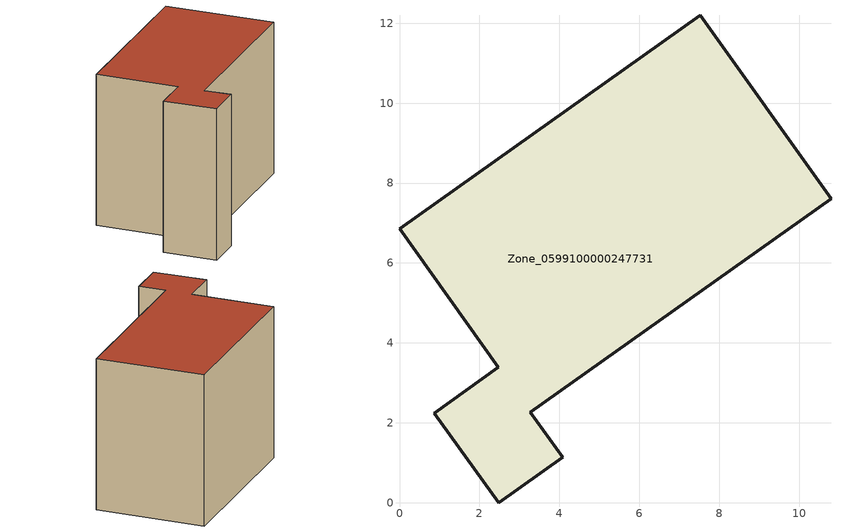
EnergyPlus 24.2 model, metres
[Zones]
Zone_0599100000247731
 floor ground (C_G): 7.53,12.2 10.8,7.61 3.27,2.27 4.08,1.14 2.49,0 0.87,2.24 2.47,3.39 0,6.86 z0
 wall outside (C_F): 10.8,7.61 7.53,12.2 0,6.86 2.47,3.39 0.87,2.24 2.49,0 4.08,1.14 3.27,2.27 10.8,7.61 z0:7.95
 roof outside (C_R): 2.49,0 4.08,1.14 3.27,2.27 10.8,7.61 7.53,12.2 0,6.86 2.47,3.39 0.87,2.24 z7.95
[BUILDING]
Pand.0599100000247731: North Axis=0; Terrain=City; Loads Convergence Tolerance Value=0.04; Temperature Convergence Tolerance Value=0.4; Solar Distribution=FullExterior; Maximum Number of Warmup Days=25; Minimum Number of Warmup Days=1
[Site:Location]
Rotterdam.The.Hague.AP_ZH_NLD Design_Conditions: Latitude=51.96; Longitude=4.45; Time Zone=1; Elevation=-4.5
[SITE:GROUNDTEMPERATURE:BUILDINGSURFACE]
18, 18, 18, 18, 18, 18, 18, 18, 18, 18, 18, 18
[MATERIAL] Thermal Absorptance=0.9; Solar Absorptance=0.7; Visible Absorptance=0.7
Name | Roughness | Thickness | Conductivity | Density | Specific Heat
G.TC.1975-1991 | MediumSmooth | 0.15 | 0.288461 | 540 | 1210
F.TC.1975-1991 | Rough | 0.3 | 0.230769 | 1920 | 840
R.TC.1975-1991 | MediumRough | 0.2 | 0.153846 | 1500 | 1000
[CONSTRUCTION]
C_G: G.TC.1975-1991
C_F: F.TC.1975-1991
C_R: R.TC.1975-1991
[ZONE]
Zone_0599100000247731: Type=1; Multiplier=1; Ceiling Height=Autocalculate; Volume=Autocalculate; Floor Area=autocalculate; Part of Total Floor Area=Yes
[ZONEINFILTRATION:DESIGNFLOWRATE]
Infil_Zone_0599100000247731: Zone or ZoneList or Space or SpaceList=Zone_0599100000247731; Schedule=AlwaysOn; Design Flow Rate Calculation Method=Flow/Area; Flow Rate per Floor Area=0.003; Constant Term Coefficient=1; Temperature Term Coefficient=0; Velocity Term Coefficient=0; Velocity Squared Term Coefficient=0
[HVACTEMPLATE:ZONE:IDEALLOADSAIRSYSTEM]
Zone_0599100000247731: Maximum Heating Supply Air Temperature=50; Minimum Cooling Supply Air Temperature=13; Maximum Heating Supply Air Humidity Ratio=0.0156; Minimum Cooling Supply Air Humidity Ratio=0.0077; Heating Limit=NoLimit; Cooling Limit=NoLimit; Dehumidification Control Type=ConstantSensibleHeatRatio; Cooling Sensible Heat Ratio=0.7; Dehumidification Setpoint=60; Humidification Control Type=None; Humidification Setpoint=30; Outdoor Air Method=None; Outdoor Air Flow Rate per Person=0.00944; Outdoor Air Flow Rate per Zone Floor Area=0; Outdoor Air Flow Rate per Zone=0; Demand Controlled Ventilation Type=None; Outdoor Air Economizer Type=NoEconomizer; Heat Recovery Type=None; Sensible Heat Recovery Effectiveness=0.7; Latent Heat Recovery Effectiveness=0.65
[ZONECONTROL:THERMOSTAT]
ThermostatControl_Zone_0599100000247731: Zone or ZoneList=Zone_0599100000247731; Control Type Schedule=DualSetpointControlType; Control 1=Thermostat_Zone_0599100000247731; Temperature Difference Between Cutout And Setpoint=0
[THERMOSTATSETPOINT:DUALSETPOINT]
Thermostat_Zone_0599100000247731: Heating Setpoint Temperature Schedule=HeatingSetpoint_Zone_0599100000247731; Cooling Setpoint Temperature Schedule=CoolingSetpoint_Zone_0599100000247731
[SCHEDULE:COMPACT]
HeatingSetpoint_Zone_0599100000247731: Through: 12/31, For: AllDays, Until: 24:00, 21
CoolingSetpoint_Zone_0599100000247731: Through: 12/31, For: AllDays, Until: 24:00, 24
DualSetpointControlType: Through: 12/31, For: AllDays, Until: 24:00, 4
AlwaysOn: Through: 12/31, For: AllDays, Until: 24:00, 1
